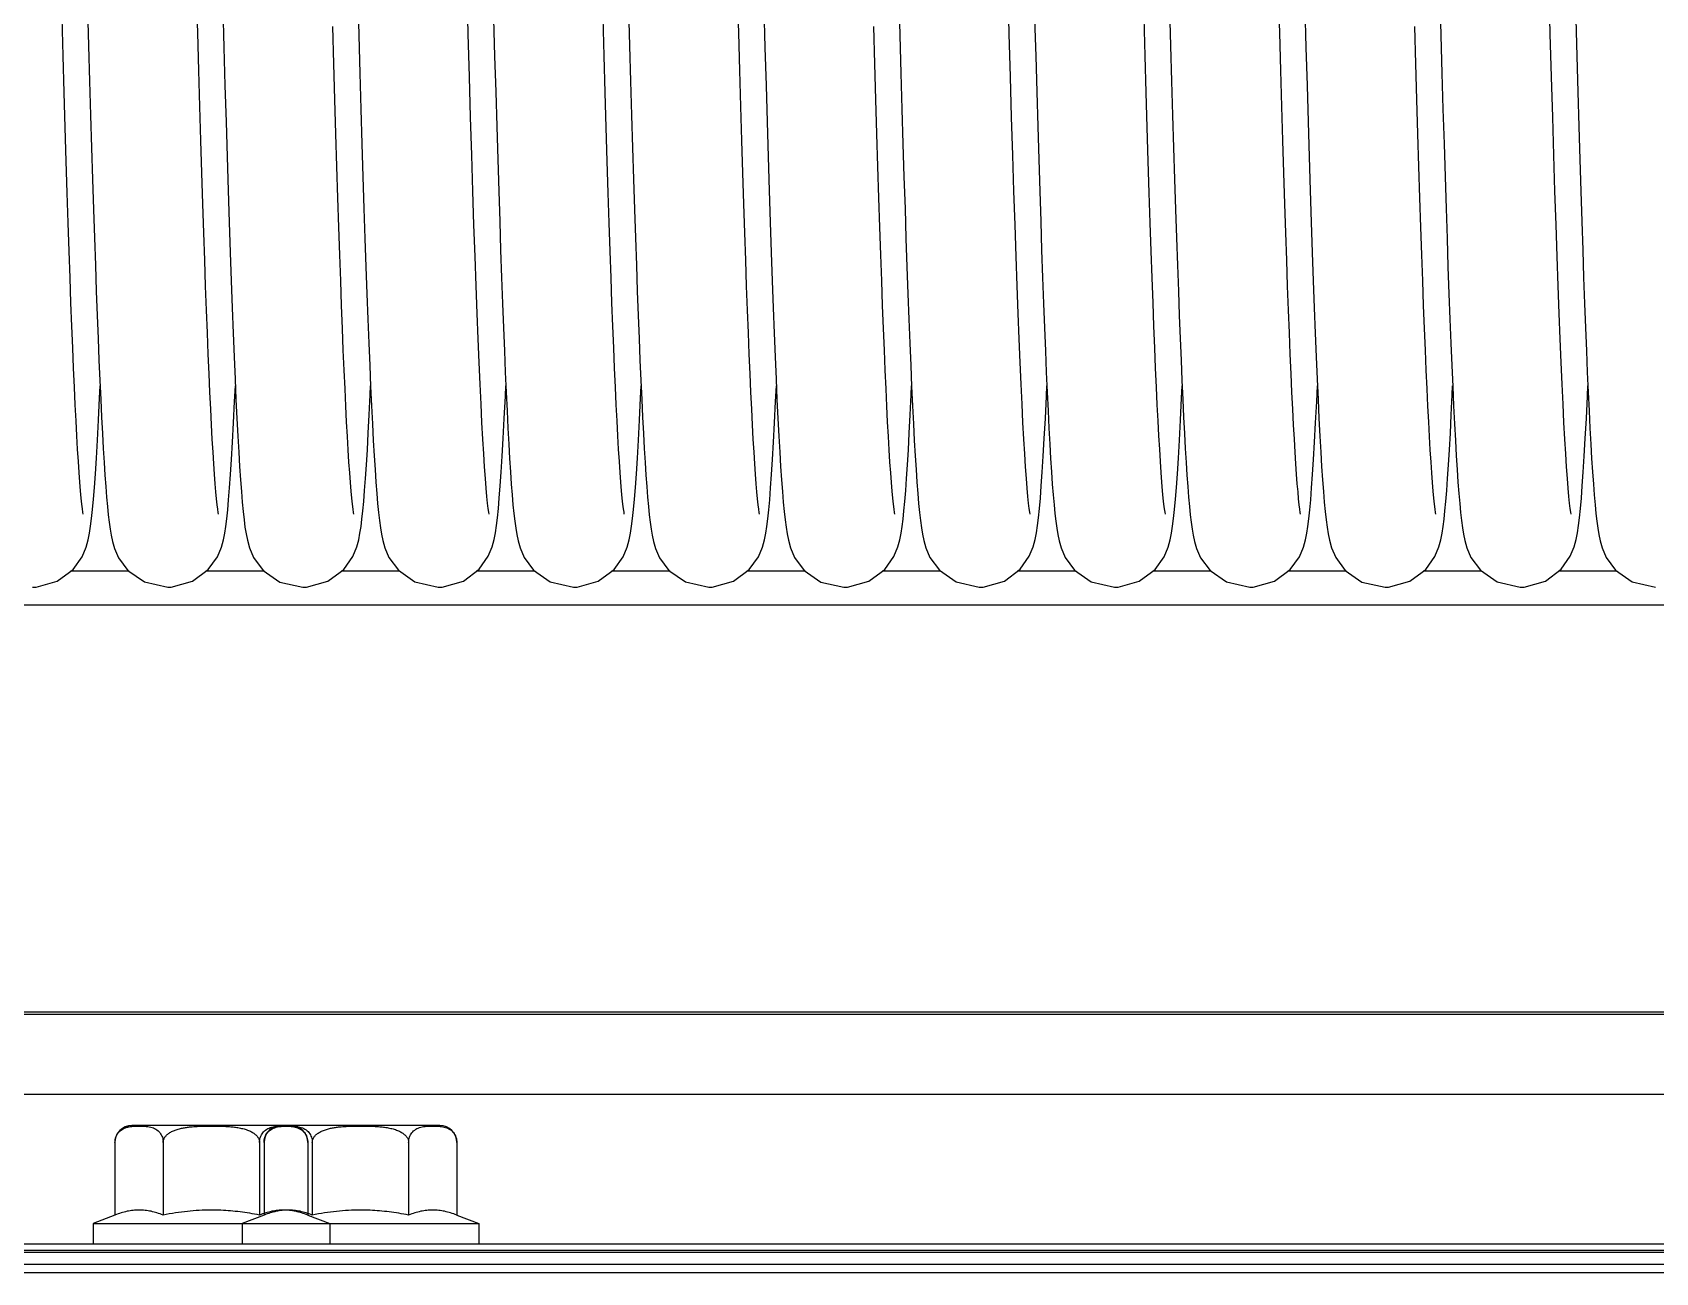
# Model space of a CAD drawing. Header units: millimetres. Extents: x 21899 to 38731, y -5425 to 3612.
# Drawn here: x 31577.5 to 31673.5, y -2806 to -2732.6 of the extents above; entities that cross this region are included whole.
import ezdxf

# ---------------------------------------------------------------- set-up
doc = ezdxf.new("R2010")
doc.units = ezdxf.units.MM

msp = doc.modelspace()

# ---------------------------------------------------------------- linework, layer by layer
at = {"color": 7, "linetype": 'Continuous'}
for p, q in [((31580.702, -2728.977), (31580.823, -2733.373)), ((31612.702, -2728.977), (31612.823, -2733.373)), ((31644.702, -2728.977), (31644.823, -2733.373)), ((31583.227, -2764.467), (31579.759, -2764.467)), ((31591.228, -2764.467), (31587.763, -2764.467)), ((31599.23, -2764.467), (31595.759, -2764.467)), ((31607.234, -2764.467), (31603.754, -2764.467)), ((31615.227, -2764.467), (31611.759, -2764.467)), ((31623.228, -2764.467), (31619.763, -2764.467)), ((31631.23, -2764.467), (31627.759, -2764.467)), ((31639.234, -2764.467), (31635.754, -2764.467)), ((31647.227, -2764.467), (31643.759, -2764.467)), ((31655.228, -2764.467), (31651.763, -2764.467)), ((31663.23, -2764.467), (31659.759, -2764.467)), ((31671.234, -2764.467), (31667.754, -2764.467)), ((32609.396, -2766.467), (31393.396, -2766.467)), ((34140.857, -2790.56), (31376.597, -2790.56)), ((34087.083, -2790.56), (31418.083, -2790.56)), ((34100.396, -2795.438), (31383.396, -2795.438)), ((31592.783, -2797.267), (31583.383, -2797.267)), ((31601.601, -2797.267), (31592.201, -2797.267)), ((31582.383, -2798.267), (31582.383, -2802.563)), ((31585.233, -2798.267), (31585.233, -2802.563)), ((31590.933, -2798.267), (31590.933, -2802.563)), ((31591.201, -2798.267), (31591.201, -2802.563)), ((31593.783, -2798.267), (31593.783, -2802.563)), ((31594.051, -2798.267), (31594.051, -2802.563)), ((31599.751, -2798.267), (31599.751, -2802.563)), ((31602.601, -2798.267), (31602.601, -2802.563)), ((31582.383, -2802.563), (31581.083, -2803.067)), ((31581.083, -2803.067), (31581.083, -2804.267)), ((31581.083, -2803.067), (31595.083, -2803.067)), ((31591.201, -2802.563), (31589.901, -2803.067)), ((31589.901, -2803.067), (31589.901, -2804.267)), ((31589.901, -2803.067), (31603.901, -2803.067)), ((31593.783, -2802.563), (31595.083, -2803.067)), ((31595.083, -2803.067), (31595.083, -2804.267)), ((31602.601, -2802.563), (31603.901, -2803.067)), ((31603.901, -2803.067), (31603.901, -2804.267)), ((31300.396, -2804.639), (34182.396, -2804.639)), ((31376.597, -2804.267), (34140.857, -2804.267)), ((31418.083, -2804.267), (34087.083, -2804.267)), ((31376.597, -2805.967), (34140.857, -2805.967)), ((31418.083, -2805.967), (34087.083, -2805.967))]:
    msp.add_line(p, q, dxfattribs=at)
at = {"color": 9, "linetype": 'Continuous'}
for p, q in [((34140.857, -2790.689), (31376.597, -2790.689)), ((34087.083, -2790.689), (31418.083, -2790.689)), ((31376.597, -2804.767), (34140.857, -2804.767)), ((31418.083, -2804.767), (34087.083, -2804.767)), ((31376.597, -2805.467), (34140.857, -2805.467)), ((31418.083, -2805.467), (34087.083, -2805.467))]:
    msp.add_line(p, q, dxfattribs=at)
at = {"color": 7, "linetype": 'Continuous'}
for points in [[(31604.509, -2761.086), (31604.489, -2760.967), (31604.458, -2760.751), (31604.421, -2760.441), (31604.38, -2760.041), (31604.336, -2759.549), (31604.289, -2758.966), (31604.241, -2758.288), (31604.191, -2757.513), (31604.139, -2756.639), (31604.086, -2755.664), (31604.032, -2754.585), (31603.976, -2753.402), (31603.919, -2752.113), (31603.862, -2750.715), (31603.803, -2749.206), (31603.742, -2747.58), (31603.681, -2745.835), (31603.617, -2743.966), (31603.553, -2741.971), (31603.487, -2739.845), (31603.419, -2737.587), (31603.349, -2735.195), (31603.277, -2732.668), (31603.204, -2730.005)], [(31636.509, -2761.086), (31636.489, -2760.967), (31636.458, -2760.751), (31636.421, -2760.441), (31636.38, -2760.041), (31636.336, -2759.549), (31636.289, -2758.966), (31636.241, -2758.288), (31636.191, -2757.513), (31636.139, -2756.639), (31636.086, -2755.664), (31636.032, -2754.585), (31635.976, -2753.402), (31635.919, -2752.113), (31635.862, -2750.715), (31635.803, -2749.206), (31635.742, -2747.58), (31635.681, -2745.835), (31635.617, -2743.966), (31635.553, -2741.971), (31635.487, -2739.845), (31635.419, -2737.587), (31635.349, -2735.195), (31635.277, -2732.668), (31635.204, -2730.005)], [(31668.509, -2761.086), (31668.489, -2760.967), (31668.458, -2760.751), (31668.421, -2760.441), (31668.38, -2760.041), (31668.336, -2759.549), (31668.289, -2758.966), (31668.241, -2758.288), (31668.191, -2757.513), (31668.139, -2756.639), (31668.086, -2755.664), (31668.032, -2754.585), (31667.976, -2753.402), (31667.919, -2752.113), (31667.862, -2750.715), (31667.803, -2749.206), (31667.742, -2747.58), (31667.681, -2745.835), (31667.617, -2743.966), (31667.553, -2741.971), (31667.487, -2739.845), (31667.419, -2737.587), (31667.349, -2735.195), (31667.277, -2732.668), (31667.204, -2730.005)], [(31588.51, -2761.089), (31588.492, -2760.988), (31588.464, -2760.799), (31588.431, -2760.529), (31588.394, -2760.184), (31588.355, -2759.768), (31588.314, -2759.283), (31588.272, -2758.728), (31588.229, -2758.104), (31588.184, -2757.407), (31588.139, -2756.638), (31588.093, -2755.793), (31588.046, -2754.87), (31587.998, -2753.868), (31587.949, -2752.784), (31587.899, -2751.616), (31587.848, -2750.361), (31587.795, -2749.017), (31587.742, -2747.583), (31587.688, -2746.055), (31587.633, -2744.432), (31587.577, -2742.712), (31587.519, -2740.893), (31587.46, -2738.974), (31587.4, -2736.953), (31587.338, -2734.829), (31587.275, -2732.6), (31587.211, -2730.268)], [(31588.761, -2731.139), (31588.826, -2733.471), (31588.89, -2735.718), (31588.953, -2737.877), (31589.015, -2739.946), (31589.076, -2741.922), (31589.137, -2743.805), (31589.197, -2745.592), (31589.256, -2747.283), (31589.314, -2748.879), (31589.372, -2750.379), (31589.428, -2751.783), (31589.484, -2753.093), (31589.539, -2754.309), (31589.594, -2755.433), (31589.648, -2756.466), (31589.701, -2757.412), (31589.754, -2758.272), (31589.806, -2759.049), (31589.858, -2759.747)], [(31596.742, -2730.448), (31596.806, -2732.761), (31596.869, -2734.986), (31596.931, -2737.122), (31596.991, -2739.168), (31597.051, -2741.123), (31597.111, -2742.988), (31597.169, -2744.762), (31597.226, -2746.445), (31597.283, -2748.039), (31597.339, -2749.544), (31597.395, -2750.96), (31597.449, -2752.288), (31597.504, -2753.528), (31597.557, -2754.681), (31597.61, -2755.748), (31597.662, -2756.731), (31597.714, -2757.632), (31597.765, -2758.452), (31597.816, -2759.195)], [(31620.51, -2761.089), (31620.492, -2760.988), (31620.464, -2760.799), (31620.431, -2760.529), (31620.394, -2760.184), (31620.355, -2759.768), (31620.314, -2759.283), (31620.272, -2758.728), (31620.229, -2758.104), (31620.184, -2757.407), (31620.139, -2756.638), (31620.093, -2755.793), (31620.046, -2754.87), (31619.998, -2753.868), (31619.949, -2752.784), (31619.899, -2751.616), (31619.848, -2750.361), (31619.795, -2749.017), (31619.742, -2747.583), (31619.688, -2746.055), (31619.633, -2744.432), (31619.577, -2742.712), (31619.519, -2740.893), (31619.46, -2738.974), (31619.4, -2736.953), (31619.338, -2734.829), (31619.275, -2732.6), (31619.211, -2730.268)], [(31620.761, -2731.139), (31620.826, -2733.471), (31620.89, -2735.718), (31620.953, -2737.877), (31621.015, -2739.946), (31621.076, -2741.922), (31621.137, -2743.805), (31621.197, -2745.592), (31621.256, -2747.283), (31621.314, -2748.879), (31621.372, -2750.379), (31621.428, -2751.783), (31621.484, -2753.093), (31621.539, -2754.309), (31621.594, -2755.433), (31621.648, -2756.466), (31621.701, -2757.412), (31621.754, -2758.272), (31621.806, -2759.049), (31621.858, -2759.747)], [(31628.742, -2730.448), (31628.806, -2732.761), (31628.869, -2734.986), (31628.931, -2737.122), (31628.991, -2739.168), (31629.051, -2741.123), (31629.111, -2742.988), (31629.169, -2744.762), (31629.226, -2746.445), (31629.283, -2748.039), (31629.339, -2749.544), (31629.395, -2750.96), (31629.449, -2752.288), (31629.504, -2753.528), (31629.557, -2754.681), (31629.61, -2755.748), (31629.662, -2756.731), (31629.714, -2757.632), (31629.765, -2758.452), (31629.816, -2759.195)], [(31652.51, -2761.089), (31652.492, -2760.988), (31652.464, -2760.799), (31652.431, -2760.529), (31652.394, -2760.184), (31652.355, -2759.768), (31652.314, -2759.283), (31652.272, -2758.728), (31652.229, -2758.104), (31652.184, -2757.407), (31652.139, -2756.638), (31652.093, -2755.793), (31652.046, -2754.87), (31651.998, -2753.868), (31651.949, -2752.784), (31651.899, -2751.616), (31651.848, -2750.361), (31651.795, -2749.017), (31651.742, -2747.583), (31651.688, -2746.055), (31651.633, -2744.432), (31651.577, -2742.712), (31651.519, -2740.893), (31651.46, -2738.974), (31651.4, -2736.953), (31651.338, -2734.829), (31651.275, -2732.6), (31651.211, -2730.268)], [(31652.761, -2731.139), (31652.826, -2733.471), (31652.89, -2735.718), (31652.953, -2737.877), (31653.015, -2739.946), (31653.076, -2741.922), (31653.137, -2743.805), (31653.197, -2745.592), (31653.256, -2747.283), (31653.314, -2748.879), (31653.372, -2750.379), (31653.428, -2751.783), (31653.484, -2753.093), (31653.539, -2754.309), (31653.594, -2755.433), (31653.648, -2756.466), (31653.701, -2757.412), (31653.754, -2758.272), (31653.806, -2759.049), (31653.858, -2759.747)], [(31660.742, -2730.448), (31660.806, -2732.761), (31660.869, -2734.986), (31660.931, -2737.122), (31660.991, -2739.168), (31661.051, -2741.123), (31661.111, -2742.988), (31661.169, -2744.762), (31661.226, -2746.445), (31661.283, -2748.039), (31661.339, -2749.544), (31661.395, -2750.96), (31661.449, -2752.288), (31661.504, -2753.528), (31661.557, -2754.681), (31661.61, -2755.748), (31661.662, -2756.731), (31661.714, -2757.632), (31661.765, -2758.452), (31661.816, -2759.195)], [(31580.509, -2761.087), (31580.49, -2760.975), (31580.461, -2760.774), (31580.427, -2760.49), (31580.389, -2760.13), (31580.349, -2759.697), (31580.307, -2759.192), (31580.264, -2758.616), (31580.22, -2757.966), (31580.174, -2757.242), (31580.128, -2756.443), (31580.081, -2755.566), (31580.033, -2754.61), (31579.984, -2753.574), (31579.934, -2752.454), (31579.883, -2751.249), (31579.832, -2749.956), (31579.779, -2748.571), (31579.725, -2747.093), (31579.67, -2745.517), (31579.613, -2743.843), (31579.556, -2742.066), (31579.497, -2740.188), (31579.437, -2738.211), (31579.376, -2736.138), (31579.314, -2733.971), (31579.251, -2731.716)], [(31604.779, -2731.782), (31604.84, -2733.978), (31604.901, -2736.097), (31604.961, -2738.138), (31605.02, -2740.097), (31605.078, -2741.973), (31605.136, -2743.764), (31605.193, -2745.469), (31605.249, -2747.086), (31605.304, -2748.617), (31605.359, -2750.06), (31605.413, -2751.417), (31605.466, -2752.687), (31605.519, -2753.873), (31605.571, -2754.976), (31605.623, -2755.997), (31605.674, -2756.938), (31605.724, -2757.801), (31605.774, -2758.588), (31605.824, -2759.303)], [(31612.509, -2761.087), (31612.49, -2760.975), (31612.461, -2760.774), (31612.427, -2760.49), (31612.389, -2760.13), (31612.349, -2759.697), (31612.307, -2759.192), (31612.264, -2758.616), (31612.22, -2757.966), (31612.174, -2757.242), (31612.128, -2756.443), (31612.081, -2755.566), (31612.033, -2754.61), (31611.984, -2753.574), (31611.934, -2752.454), (31611.883, -2751.249), (31611.832, -2749.956), (31611.779, -2748.571), (31611.725, -2747.093), (31611.67, -2745.517), (31611.613, -2743.843), (31611.556, -2742.066), (31611.497, -2740.188), (31611.437, -2738.211), (31611.376, -2736.138), (31611.314, -2733.971), (31611.251, -2731.716)], [(31636.779, -2731.782), (31636.84, -2733.978), (31636.901, -2736.097), (31636.961, -2738.138), (31637.02, -2740.097), (31637.078, -2741.973), (31637.136, -2743.764), (31637.193, -2745.469), (31637.249, -2747.086), (31637.304, -2748.617), (31637.359, -2750.06), (31637.413, -2751.417), (31637.466, -2752.687), (31637.519, -2753.873), (31637.571, -2754.976), (31637.623, -2755.997), (31637.674, -2756.938), (31637.724, -2757.801), (31637.774, -2758.588), (31637.824, -2759.303)], [(31644.509, -2761.087), (31644.49, -2760.975), (31644.461, -2760.774), (31644.427, -2760.49), (31644.389, -2760.13), (31644.349, -2759.697), (31644.307, -2759.192), (31644.264, -2758.616), (31644.22, -2757.966), (31644.174, -2757.242), (31644.128, -2756.443), (31644.081, -2755.566), (31644.033, -2754.61), (31643.984, -2753.574), (31643.934, -2752.454), (31643.883, -2751.249), (31643.832, -2749.956), (31643.779, -2748.571), (31643.725, -2747.093), (31643.67, -2745.517), (31643.613, -2743.843), (31643.556, -2742.066), (31643.497, -2740.188), (31643.437, -2738.211), (31643.376, -2736.138), (31643.314, -2733.971), (31643.251, -2731.716)], [(31668.779, -2731.782), (31668.84, -2733.978), (31668.901, -2736.097), (31668.961, -2738.138), (31669.02, -2740.097), (31669.078, -2741.973), (31669.136, -2743.764), (31669.193, -2745.469), (31669.249, -2747.086), (31669.304, -2748.617), (31669.359, -2750.06), (31669.413, -2751.417), (31669.466, -2752.687), (31669.519, -2753.873), (31669.571, -2754.976), (31669.623, -2755.997), (31669.674, -2756.938), (31669.724, -2757.801), (31669.774, -2758.588), (31669.824, -2759.303)], [(31596.509, -2761.088), (31596.49, -2760.979), (31596.462, -2760.781), (31596.428, -2760.5), (31596.39, -2760.144), (31596.35, -2759.715), (31596.309, -2759.216), (31596.266, -2758.645), (31596.222, -2758.002), (31596.177, -2757.286), (31596.131, -2756.496), (31596.084, -2755.629), (31596.037, -2754.685), (31595.988, -2753.662), (31595.939, -2752.558), (31595.888, -2751.371), (31595.837, -2750.098), (31595.785, -2748.737), (31595.732, -2747.285), (31595.677, -2745.739), (31595.622, -2744.097), (31595.565, -2742.358), (31595.507, -2740.519), (31595.448, -2738.583), (31595.388, -2736.551), (31595.327, -2734.427), (31595.265, -2732.216)], [(31628.509, -2761.088), (31628.49, -2760.979), (31628.462, -2760.781), (31628.428, -2760.5), (31628.39, -2760.144), (31628.35, -2759.715), (31628.309, -2759.216), (31628.266, -2758.645), (31628.222, -2758.002), (31628.177, -2757.286), (31628.131, -2756.496), (31628.084, -2755.629), (31628.037, -2754.685), (31627.988, -2753.662), (31627.939, -2752.558), (31627.888, -2751.371), (31627.837, -2750.098), (31627.785, -2748.737), (31627.732, -2747.285), (31627.677, -2745.739), (31627.622, -2744.097), (31627.565, -2742.358), (31627.507, -2740.519), (31627.448, -2738.583), (31627.388, -2736.551), (31627.327, -2734.427), (31627.265, -2732.216)], [(31660.509, -2761.088), (31660.49, -2760.979), (31660.462, -2760.781), (31660.428, -2760.5), (31660.39, -2760.144), (31660.35, -2759.715), (31660.309, -2759.216), (31660.266, -2758.645), (31660.222, -2758.002), (31660.177, -2757.286), (31660.131, -2756.496), (31660.084, -2755.629), (31660.037, -2754.685), (31659.988, -2753.662), (31659.939, -2752.558), (31659.888, -2751.371), (31659.837, -2750.098), (31659.785, -2748.737), (31659.732, -2747.285), (31659.677, -2745.739), (31659.622, -2744.097), (31659.565, -2742.358), (31659.507, -2740.519), (31659.448, -2738.583), (31659.388, -2736.551), (31659.327, -2734.427), (31659.265, -2732.216)], [(31580.823, -2733.373), (31580.882, -2735.463), (31580.941, -2737.477), (31580.999, -2739.413), (31581.056, -2741.27), (31581.112, -2743.046), (31581.168, -2744.74), (31581.223, -2746.352), (31581.277, -2747.882), (31581.331, -2749.329), (31581.384, -2750.693), (31581.436, -2751.976), (31581.488, -2753.179), (31581.539, -2754.302), (31581.59, -2755.346), (31581.64, -2756.314), (31581.689, -2757.207), (31581.738, -2758.027), (31581.787, -2758.776), (31581.836, -2759.457), (31581.884, -2760.072), (31581.933, -2760.625), (31581.983, -2761.123), (31582.035, -2761.568), (31582.09, -2761.967), (31582.152, -2762.335), (31582.23, -2762.699), (31582.351, -2763.114), (31582.594, -2763.671), (31583.151, -2764.414), (31584.131, -2765.1), (31585.502, -2765.414)], [(31612.823, -2733.373), (31612.882, -2735.463), (31612.941, -2737.477), (31612.999, -2739.413), (31613.056, -2741.27), (31613.112, -2743.046), (31613.168, -2744.74), (31613.223, -2746.352), (31613.277, -2747.882), (31613.331, -2749.329), (31613.384, -2750.693), (31613.436, -2751.976), (31613.488, -2753.179), (31613.539, -2754.302), (31613.59, -2755.346), (31613.64, -2756.314), (31613.689, -2757.207), (31613.738, -2758.027), (31613.787, -2758.776), (31613.836, -2759.457), (31613.884, -2760.072), (31613.933, -2760.625), (31613.983, -2761.123), (31614.035, -2761.568), (31614.09, -2761.967), (31614.152, -2762.335), (31614.23, -2762.699), (31614.351, -2763.114), (31614.594, -2763.671), (31615.151, -2764.414), (31616.131, -2765.1), (31617.502, -2765.414)], [(31644.823, -2733.373), (31644.882, -2735.463), (31644.941, -2737.477), (31644.999, -2739.413), (31645.056, -2741.27), (31645.112, -2743.046), (31645.168, -2744.74), (31645.223, -2746.352), (31645.277, -2747.882), (31645.331, -2749.329), (31645.384, -2750.693), (31645.436, -2751.976), (31645.488, -2753.179), (31645.539, -2754.302), (31645.59, -2755.346), (31645.64, -2756.314), (31645.689, -2757.207), (31645.738, -2758.027), (31645.787, -2758.776), (31645.836, -2759.457), (31645.884, -2760.072), (31645.933, -2760.625), (31645.983, -2761.123), (31646.035, -2761.568), (31646.09, -2761.967), (31646.152, -2762.335), (31646.23, -2762.699), (31646.351, -2763.114), (31646.594, -2763.671), (31647.151, -2764.414), (31648.131, -2765.1), (31649.502, -2765.414)], [(31581.166, -2759.501), (31581.223, -2758.694), (31581.282, -2757.768), (31581.343, -2756.715), (31581.406, -2755.53), (31581.47, -2754.211), (31581.502, -2753.489)], [(31589.163, -2759.537), (31589.22, -2758.744), (31589.278, -2757.843), (31589.337, -2756.827), (31589.398, -2755.689), (31589.46, -2754.421), (31589.502, -2753.489)], [(31597.151, -2759.691), (31597.204, -2758.974), (31597.257, -2758.171), (31597.311, -2757.277), (31597.366, -2756.289), (31597.422, -2755.205), (31597.478, -2754.022), (31597.502, -2753.493)], [(31605.172, -2759.418), (31605.23, -2758.597), (31605.289, -2757.662), (31605.349, -2756.606), (31605.411, -2755.422), (31605.475, -2754.104), (31605.502, -2753.489)], [(31613.166, -2759.501), (31613.223, -2758.694), (31613.282, -2757.768), (31613.343, -2756.715), (31613.406, -2755.53), (31613.47, -2754.211), (31613.502, -2753.489)], [(31621.163, -2759.537), (31621.22, -2758.744), (31621.278, -2757.843), (31621.337, -2756.827), (31621.398, -2755.689), (31621.46, -2754.421), (31621.502, -2753.489)], [(31629.151, -2759.691), (31629.204, -2758.974), (31629.257, -2758.171), (31629.311, -2757.277), (31629.366, -2756.289), (31629.422, -2755.205), (31629.478, -2754.022), (31629.502, -2753.493)], [(31637.172, -2759.418), (31637.23, -2758.597), (31637.289, -2757.662), (31637.349, -2756.606), (31637.411, -2755.422), (31637.475, -2754.104), (31637.502, -2753.489)], [(31645.166, -2759.501), (31645.223, -2758.694), (31645.282, -2757.768), (31645.343, -2756.715), (31645.406, -2755.53), (31645.47, -2754.211), (31645.502, -2753.489)], [(31653.163, -2759.537), (31653.22, -2758.744), (31653.278, -2757.843), (31653.337, -2756.827), (31653.398, -2755.689), (31653.46, -2754.421), (31653.502, -2753.489)], [(31661.151, -2759.691), (31661.204, -2758.974), (31661.257, -2758.171), (31661.311, -2757.277), (31661.366, -2756.289), (31661.422, -2755.205), (31661.478, -2754.022), (31661.502, -2753.493)], [(31669.172, -2759.418), (31669.23, -2758.597), (31669.289, -2757.662), (31669.349, -2756.606), (31669.411, -2755.422), (31669.475, -2754.104), (31669.502, -2753.489)], [(31577.502, -2765.414), (31577.714, -2765.406), (31578.969, -2765.053), (31579.911, -2764.355), (31580.446, -2763.604), (31580.681, -2763.031), (31580.798, -2762.598), (31580.876, -2762.204), (31580.939, -2761.793), (31580.998, -2761.333), (31581.054, -2760.807), (31581.109, -2760.201), (31581.166, -2759.501)], [(31585.502, -2765.414), (31585.708, -2765.406), (31586.959, -2765.058), (31587.9, -2764.366), (31588.44, -2763.616), (31588.677, -2763.043), (31588.795, -2762.61), (31588.873, -2762.218), (31588.937, -2761.81), (31588.995, -2761.354), (31589.051, -2760.832), (31589.107, -2760.23), (31589.163, -2759.537)], [(31589.858, -2759.747), (31589.91, -2760.371), (31589.963, -2760.924), (31590.016, -2761.414), (31590.073, -2761.848), (31590.136, -2762.244), (31590.214, -2762.633), (31590.338, -2763.075), (31590.584, -2763.654), (31591.151, -2764.414), (31592.134, -2765.101), (31593.502, -2765.414)], [(31593.502, -2765.414), (31593.717, -2765.406), (31594.972, -2765.052), (31595.913, -2764.353), (31596.449, -2763.599), (31596.682, -2763.028), (31596.797, -2762.6), (31596.874, -2762.216), (31596.936, -2761.82), (31596.992, -2761.383), (31597.045, -2760.889), (31597.098, -2760.327), (31597.151, -2759.691)], [(31597.816, -2759.195), (31597.867, -2759.864), (31597.918, -2760.462), (31597.97, -2760.995), (31598.023, -2761.468), (31598.079, -2761.888), (31598.141, -2762.273), (31598.219, -2762.652), (31598.34, -2763.082), (31598.584, -2763.653), (31599.145, -2764.408), (31600.127, -2765.098), (31601.502, -2765.414)], [(31601.502, -2765.414), (31601.726, -2765.405), (31602.988, -2765.043), (31603.93, -2764.335), (31604.458, -2763.581), (31604.688, -2763.011), (31604.802, -2762.578), (31604.88, -2762.181), (31604.943, -2761.764), (31605.002, -2761.295), (31605.059, -2760.757), (31605.115, -2760.135), (31605.172, -2759.418)], [(31605.824, -2759.303), (31605.874, -2759.947), (31605.924, -2760.526), (31605.975, -2761.044), (31606.027, -2761.505), (31606.083, -2761.917), (31606.145, -2762.294), (31606.222, -2762.665), (31606.341, -2763.086), (31606.581, -2763.648), (31607.134, -2764.397), (31608.115, -2765.092), (31609.502, -2765.414)], [(31609.502, -2765.414), (31609.714, -2765.406), (31610.969, -2765.053), (31611.911, -2764.355), (31612.446, -2763.604), (31612.681, -2763.031), (31612.798, -2762.598), (31612.876, -2762.204), (31612.939, -2761.793), (31612.998, -2761.333), (31613.054, -2760.807), (31613.109, -2760.201), (31613.166, -2759.501)], [(31617.502, -2765.414), (31617.708, -2765.406), (31618.959, -2765.058), (31619.9, -2764.366), (31620.44, -2763.616), (31620.677, -2763.043), (31620.795, -2762.61), (31620.873, -2762.218), (31620.937, -2761.81), (31620.995, -2761.354), (31621.051, -2760.832), (31621.107, -2760.23), (31621.163, -2759.537)], [(31621.858, -2759.747), (31621.91, -2760.371), (31621.963, -2760.924), (31622.016, -2761.414), (31622.073, -2761.848), (31622.136, -2762.244), (31622.214, -2762.633), (31622.338, -2763.075), (31622.584, -2763.654), (31623.151, -2764.414), (31624.134, -2765.101), (31625.502, -2765.414)], [(31625.502, -2765.414), (31625.717, -2765.406), (31626.972, -2765.052), (31627.913, -2764.353), (31628.449, -2763.599), (31628.682, -2763.028), (31628.797, -2762.6), (31628.874, -2762.216), (31628.936, -2761.82), (31628.992, -2761.383), (31629.045, -2760.889), (31629.098, -2760.327), (31629.151, -2759.691)], [(31629.816, -2759.195), (31629.867, -2759.864), (31629.918, -2760.462), (31629.97, -2760.995), (31630.023, -2761.468), (31630.079, -2761.888), (31630.141, -2762.273), (31630.219, -2762.652), (31630.34, -2763.082), (31630.584, -2763.653), (31631.145, -2764.408), (31632.127, -2765.098), (31633.502, -2765.414)], [(31633.502, -2765.414), (31633.726, -2765.405), (31634.988, -2765.043), (31635.93, -2764.335), (31636.458, -2763.581), (31636.688, -2763.011), (31636.802, -2762.578), (31636.88, -2762.181), (31636.943, -2761.764), (31637.002, -2761.295), (31637.059, -2760.757), (31637.115, -2760.135), (31637.172, -2759.418)], [(31637.824, -2759.303), (31637.874, -2759.947), (31637.924, -2760.526), (31637.975, -2761.044), (31638.027, -2761.505), (31638.083, -2761.917), (31638.145, -2762.294), (31638.222, -2762.665), (31638.341, -2763.086), (31638.581, -2763.648), (31639.134, -2764.397), (31640.115, -2765.092), (31641.502, -2765.414)], [(31641.502, -2765.414), (31641.714, -2765.406), (31642.969, -2765.053), (31643.911, -2764.355), (31644.446, -2763.604), (31644.681, -2763.031), (31644.798, -2762.598), (31644.876, -2762.204), (31644.939, -2761.793), (31644.998, -2761.333), (31645.054, -2760.807), (31645.109, -2760.201), (31645.166, -2759.501)], [(31649.502, -2765.414), (31649.708, -2765.406), (31650.959, -2765.058), (31651.9, -2764.366), (31652.44, -2763.616), (31652.677, -2763.043), (31652.795, -2762.61), (31652.873, -2762.218), (31652.937, -2761.81), (31652.995, -2761.354), (31653.051, -2760.832), (31653.107, -2760.23), (31653.163, -2759.537)], [(31653.858, -2759.747), (31653.91, -2760.371), (31653.963, -2760.924), (31654.016, -2761.414), (31654.073, -2761.848), (31654.136, -2762.244), (31654.214, -2762.633), (31654.338, -2763.075), (31654.584, -2763.654), (31655.151, -2764.414), (31656.134, -2765.101), (31657.502, -2765.414)], [(31657.502, -2765.414), (31657.717, -2765.406), (31658.972, -2765.052), (31659.913, -2764.353), (31660.449, -2763.599), (31660.682, -2763.028), (31660.797, -2762.6), (31660.874, -2762.216), (31660.936, -2761.82), (31660.992, -2761.383), (31661.045, -2760.889), (31661.098, -2760.327), (31661.151, -2759.691)], [(31661.816, -2759.195), (31661.867, -2759.864), (31661.918, -2760.462), (31661.97, -2760.995), (31662.023, -2761.468), (31662.079, -2761.888), (31662.141, -2762.273), (31662.219, -2762.652), (31662.34, -2763.082), (31662.584, -2763.653), (31663.145, -2764.408), (31664.127, -2765.098), (31665.502, -2765.414)], [(31665.502, -2765.414), (31665.726, -2765.405), (31666.988, -2765.043), (31667.93, -2764.335), (31668.458, -2763.581), (31668.688, -2763.011), (31668.802, -2762.578), (31668.88, -2762.181), (31668.943, -2761.764), (31669.002, -2761.295), (31669.059, -2760.757), (31669.115, -2760.135), (31669.172, -2759.418)], [(31669.824, -2759.303), (31669.874, -2759.947), (31669.924, -2760.526), (31669.975, -2761.044), (31670.027, -2761.505), (31670.083, -2761.917), (31670.145, -2762.294), (31670.222, -2762.665), (31670.341, -2763.086), (31670.581, -2763.648), (31671.134, -2764.397), (31672.115, -2765.092), (31673.502, -2765.414)]]:
    msp.add_lwpolyline(points, dxfattribs=at)
for centre, start, end in [((31583.383, -2798.267), 90, 180), ((31592.201, -2798.267), 90, 180), ((31592.783, -2798.267), 0, 90), ((31601.601, -2798.267), 0, 90)]:
    msp.add_arc(centre, 1, start, end, dxfattribs=at)
for points, start_tangent, end_tangent in [([(31582.46, -2797.888), (31582.493, -2797.819), (31582.578, -2797.689), (31582.682, -2797.58), (31582.8, -2797.492), (31582.936, -2797.423), (31583.093, -2797.369), (31583.275, -2797.331), (31583.389, -2797.316)], (0.393606, 0.919279), (0.994208, 0.10747)), ([(31583.389, -2797.316), (31583.482, -2797.307), (31583.703, -2797.297), (31583.921, -2797.297), (31584.128, -2797.307), (31584.319, -2797.327), (31584.494, -2797.361), (31584.655, -2797.412), (31584.8, -2797.483), (31584.928, -2797.574), (31585.035, -2797.685), (31585.121, -2797.815), (31585.184, -2797.961), (31585.222, -2798.118), (31585.233, -2798.267)], (0.994208, 0.10747), (0, -1)), ([(31585.233, -2798.267), (31585.254, -2798.125), (31585.321, -2797.976), (31585.434, -2797.837), (31585.589, -2797.711), (31585.783, -2797.601), (31586.007, -2797.512), (31586.251, -2797.443), (31586.498, -2797.393), (31586.73, -2797.359), (31586.943, -2797.337), (31587.142, -2797.322), (31587.333, -2797.311), (31587.521, -2797.304), (31587.708, -2797.299), (31587.895, -2797.297), (31588.083, -2797.296)], (0, 1), (1, 0)), ([(31588.083, -2797.296), (31588.371, -2797.298), (31588.659, -2797.305), (31588.946, -2797.317), (31589.231, -2797.338), (31589.514, -2797.369), (31589.801, -2797.417), (31590.086, -2797.489), (31590.342, -2797.583), (31590.552, -2797.694), (31590.718, -2797.823), (31590.84, -2797.967), (31590.912, -2798.122), (31590.933, -2798.267)], (1, 0), (0, -1)), ([(31590.933, -2798.267), (31590.944, -2798.118), (31590.981, -2797.963), (31591.042, -2797.819), (31591.126, -2797.691), (31591.232, -2797.58), (31591.355, -2797.49), (31591.494, -2797.419), (31591.65, -2797.367), (31591.821, -2797.331), (31592.005, -2797.309), (31592.197, -2797.298), (31592.388, -2797.296), (31592.565, -2797.3), (31592.726, -2797.311), (31592.88, -2797.329), (31593.033, -2797.359), (31593.187, -2797.406), (31593.338, -2797.476), (31593.473, -2797.57), (31593.583, -2797.682), (31593.67, -2797.812), (31593.734, -2797.959), (31593.772, -2798.118), (31593.783, -2798.267)], (0, 1), (0, -1)), ([(31591.277, -2797.888), (31591.31, -2797.819), (31591.395, -2797.689), (31591.499, -2797.58), (31591.618, -2797.492), (31591.754, -2797.423), (31591.911, -2797.369), (31592.092, -2797.331), (31592.206, -2797.316)], (0.393606, 0.919279), (0.994208, 0.10747)), ([(31592.206, -2797.316), (31592.3, -2797.307), (31592.521, -2797.297), (31592.739, -2797.297), (31592.946, -2797.307), (31593.136, -2797.327), (31593.311, -2797.361), (31593.472, -2797.412), (31593.618, -2797.483), (31593.745, -2797.574), (31593.853, -2797.685), (31593.939, -2797.815), (31594.002, -2797.961), (31594.039, -2798.118), (31594.051, -2798.267)], (0.994208, 0.10747), (0, -1)), ([(31594.051, -2798.267), (31594.071, -2798.125), (31594.138, -2797.976), (31594.251, -2797.837), (31594.406, -2797.711), (31594.601, -2797.601), (31594.825, -2797.512), (31595.069, -2797.443), (31595.315, -2797.393), (31595.547, -2797.359), (31595.761, -2797.337), (31595.96, -2797.322), (31596.151, -2797.311), (31596.339, -2797.304), (31596.526, -2797.299), (31596.713, -2797.297), (31596.901, -2797.296)], (0, 1), (1, 0)), ([(31596.901, -2797.296), (31597.189, -2797.298), (31597.477, -2797.305), (31597.764, -2797.317), (31598.049, -2797.338), (31598.332, -2797.369), (31598.619, -2797.417), (31598.904, -2797.489), (31599.16, -2797.583), (31599.37, -2797.694), (31599.536, -2797.823), (31599.657, -2797.967), (31599.729, -2798.122), (31599.751, -2798.267)], (1, 0), (0, -1)), ([(31599.751, -2798.267), (31599.762, -2798.118), (31599.799, -2797.963), (31599.86, -2797.819), (31599.944, -2797.691), (31600.049, -2797.58), (31600.173, -2797.49), (31600.312, -2797.419), (31600.467, -2797.367), (31600.638, -2797.331), (31600.822, -2797.309), (31601.015, -2797.298), (31601.206, -2797.296), (31601.383, -2797.3), (31601.544, -2797.311), (31601.697, -2797.329), (31601.851, -2797.359), (31602.004, -2797.406), (31602.155, -2797.476), (31602.291, -2797.57), (31602.401, -2797.682), (31602.488, -2797.812), (31602.551, -2797.959), (31602.589, -2798.118), (31602.601, -2798.267)], (0, 1), (0, -1)), ([(31582.383, -2798.267), (31582.394, -2798.118), (31582.402, -2798.073)], (0, 1), (0.196493, 0.980505)), ([(31582.402, -2798.073), (31582.416, -2798.013)], (0.196493, 0.980505), (0.259097, 0.965851)), ([(31582.416, -2798.013), (31582.431, -2797.963), (31582.46, -2797.888)], (0.259097, 0.965851), (0.393606, 0.919279)), ([(31591.201, -2798.267), (31591.212, -2798.118), (31591.22, -2798.073)], (0, 1), (0.196493, 0.980505)), ([(31591.22, -2798.073), (31591.234, -2798.013)], (0.196493, 0.980505), (0.259097, 0.965851)), ([(31591.234, -2798.013), (31591.249, -2797.963), (31591.277, -2797.888)], (0.259097, 0.965851), (0.393606, 0.919279)), ([(31585.233, -2802.563), (31584.868, -2802.436), (31584.514, -2802.344), (31584.161, -2802.287), (31583.808, -2802.267), (31583.455, -2802.287), (31583.103, -2802.344), (31582.748, -2802.436), (31582.383, -2802.563)], (-0.932391, 0.361452), (-0.932391, -0.361452)), ([(31588.083, -2802.267), (31587.371, -2802.287), (31586.663, -2802.345), (31585.957, -2802.437), (31585.233, -2802.563)], (-1, 0), (-0.981728, -0.190289)), ([(31590.933, -2802.563), (31590.351, -2802.46), (31589.782, -2802.378), (31589.217, -2802.317), (31588.651, -2802.28), (31588.083, -2802.267)], (-0.981728, 0.190289), (-1, 0)), ([(31593.783, -2802.563), (31593.418, -2802.436), (31593.064, -2802.344), (31592.711, -2802.287), (31592.358, -2802.267), (31592.005, -2802.287), (31591.653, -2802.344), (31591.298, -2802.436), (31590.933, -2802.563)], (-0.932391, 0.361452), (-0.932391, -0.361452)), ([(31594.051, -2802.563), (31593.686, -2802.436), (31593.331, -2802.344), (31592.979, -2802.287), (31592.626, -2802.267), (31592.272, -2802.287), (31591.92, -2802.344), (31591.566, -2802.436), (31591.201, -2802.563)], (-0.932391, 0.361452), (-0.932391, -0.361452)), ([(31596.901, -2802.267), (31596.189, -2802.287), (31595.481, -2802.345), (31594.774, -2802.437), (31594.051, -2802.563)], (-1, 0), (-0.981728, -0.190289)), ([(31599.751, -2802.563), (31599.168, -2802.46), (31598.599, -2802.378), (31598.035, -2802.317), (31597.469, -2802.28), (31596.901, -2802.267)], (-0.981728, 0.190289), (-1, 0)), ([(31602.601, -2802.563), (31602.236, -2802.436), (31601.881, -2802.344), (31601.529, -2802.287), (31601.176, -2802.267), (31600.822, -2802.287), (31600.47, -2802.344), (31600.116, -2802.436), (31599.751, -2802.563)], (-0.932391, 0.361452), (-0.932391, -0.361452))]:
    msp.add_spline(points, degree=3, dxfattribs=dict(at, start_tangent=start_tangent, end_tangent=end_tangent))

doc.saveas('drawing.dxf')
